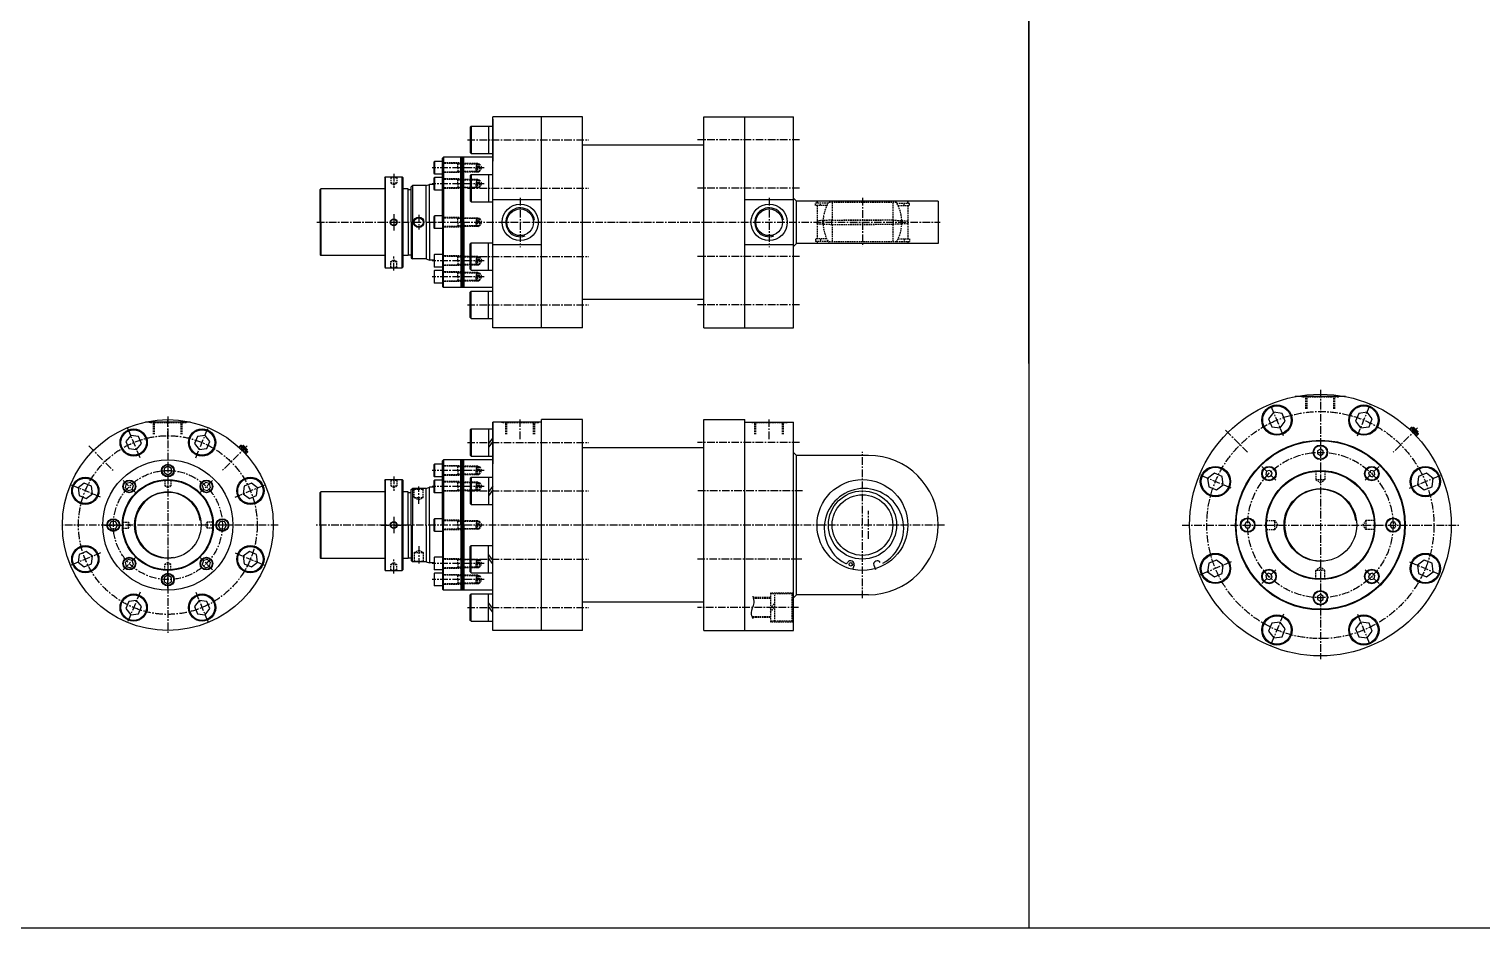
# Model space of a CAD drawing. Extents: x 0 to 8675, y 0 to 2968.
# Drawn here: x 4840 to 7239, y 0 to 1484 of the extents above; entities that cross this region are included whole.
import ezdxf

# ---------------------------------------------------------------- set-up
doc = ezdxf.new("R2010")
doc.units = 0
doc.header["$LTSCALE"] = 5
doc.header["$MEASUREMENT"] = 0
doc.header["$PDMODE"] = 34
doc.linetypes.add('CENTERX2', pattern=[4, 2.5, -0.5, 0.5, -0.5])
doc.linetypes.add('HIDDENX2', pattern=[0.75, 0.5, -0.25])
doc.layers.get('0').update_dxf_attribs({"linetype": 'CONTINUOUS'})
doc.layers.get('Defpoints').update_dxf_attribs({"linetype": 'CONTINUOUS'})
for name, color, linetype in [('CEN', 1, 'CENTERX2'), ('HID', 2, 'HIDDENX2'), ('ML', 3, 'CONTINUOUS'), ('테두리', 7, 'CONTINUOUS')]:
    doc.layers.add(name, color=color, linetype=linetype)

msp = doc.modelspace()

# ---------------------------------------------------------------- linework, layer by layer
for p, q in [((6490.6, 931.7), (6490.6, 1902.7)), ((6490.6, 1902.7), (6490.6, 0))]:
    msp.add_line(p, q)
at = {"layer": 'CEN'}
for p, q in [((5563.7, 1301.2), (5764.3, 1301.2)), ((6112.2, 1301.2), (5943.5, 1301.2)), ((5591.4, 1254.9), (5505.3, 1254.9)), ((5442.2, 1244.8), (5442.2, 1221.6)), ((5591.4, 1228.6), (5505.3, 1228.6)), ((5563.7, 1221.4), (5764.3, 1221.4)), ((5650.9, 1205.1), (5650.9, 1123.6)), ((6112.2, 1221.4), (5943.5, 1221.4)), ((6061.9, 1205.1), (6061.9, 1123.6)), ((6215.9, 1205), (6215.9, 1124.7)), ((5442.2, 1178.4), (5442.2, 1151.5)), ((5483.4, 1177), (5483.4, 1152.8)), ((5315.1, 1164.9), (5462.8, 1164.9)), ((5315.1, 1164.9), (6344.2, 1164.9)), ((5442.2, 1085.1), (5442.2, 1108.3)), ((5563.7, 1108.5), (5764.3, 1108.5)), ((6112.2, 1108.5), (5943.5, 1108.5)), ((5591.4, 1101.3), (5505.3, 1101.3)), ((5591.4, 1074.9), (5505.3, 1074.9)), ((5563.7, 1028.7), (5764.3, 1028.7)), ((6112.2, 1028.7), (5943.5, 1028.7)), ((6971.9, 888.4), (6971.9, 443.7)), ((6910.9, 812.5), (6889.3, 864.7)), ((7033, 812.5), (7054.6, 864.7)), ((5069.2, 844.5), (5069.2, 484.5)), ((5023.3, 776.1), (5002.6, 825.9)), ((5069.2, 807.1), (5069.2, 839.1)), ((5115.2, 776.1), (5135.8, 825.9)), ((5650.9, 807.1), (5650.9, 839.1)), ((6061.9, 807.1), (6061.9, 839.1)), ((6815.3, 821.8), (6851.7, 785.3)), ((7132.3, 825.5), (7092.1, 785.3)), ((7132.3, 825.5), (7118.3, 811.5)), ((4938.6, 795.8), (4978.7, 755.6)), ((5199.9, 795.8), (5159.7, 755.6)), ((5199.9, 795.8), (5185.9, 781.8)), ((5563.7, 801.4), (5764.3, 801.4)), ((6112, 801.4), (5943.5, 801.4)), ((5069.2, 769.5), (5069.2, 740.8)), ((6215.9, 544.4), (6215.9, 786.2)), ((5442.2, 745), (5442.2, 721.8)), ((5591.4, 755.1), (5505.3, 755.1)), ((6824.6, 726.2), (6772.4, 747.8)), ((6875.2, 761.9), (6899, 738.1)), ((7068.7, 761.9), (7044.9, 738.1)), ((7119.3, 726.2), (7171.5, 747.8)), ((4958.3, 711.1), (4908.5, 731.7)), ((4995.4, 738.9), (5015.7, 718.6)), ((5143, 738.9), (5122.7, 718.6)), ((5180.2, 711.1), (5230, 731.7)), ((5483.4, 700), (5483.4, 728.7)), ((5591.4, 728.8), (5505.3, 728.8)), ((5563.7, 721.6), (5764.3, 721.6)), ((6116.7, 721.6), (5943.5, 721.6)), ((5442.2, 678.6), (5442.2, 651.6)), ((6225.9, 642.6), (6225.9, 688.6)), ((5251.6, 665.1), (4891.2, 665.1)), ((4964.9, 665.1), (4993.6, 665.1)), ((5173.6, 665.1), (5144.9, 665.1)), ((6351.4, 665.1), (5313.7, 665.1)), ((5421.6, 665.1), (5462.8, 665.1)), ((5421.6, 665.1), (5462.8, 665.1)), ((6743.5, 665.1), (7200.3, 665.1)), ((5483.4, 630.3), (5483.4, 601.5)), ((4958.3, 619.2), (4908.5, 598.5)), ((4995.4, 591.3), (5015.7, 611.6)), ((5143, 591.3), (5122.7, 611.6)), ((5180.2, 619.2), (5230, 598.5)), ((5442.2, 585.3), (5442.2, 608.5)), ((5591.4, 601.5), (5505.3, 601.5)), ((5563.7, 608.7), (5764.3, 608.7)), ((6115.8, 608.7), (5943.5, 608.7)), ((6824.6, 604.1), (6772.4, 582.5)), ((7119.3, 604.1), (7171.5, 582.5)), ((5069.2, 560.8), (5069.2, 589.5)), ((6875.2, 568.4), (6899, 592.2)), ((7068.7, 568.4), (7044.9, 592.2)), ((5023.3, 554.2), (5002.6, 504.4)), ((5115.2, 554.2), (5135.8, 504.4)), ((5591.4, 575.1), (5505.3, 575.1)), ((5563.7, 528.8), (5764.3, 528.8)), ((6110.1, 528.8), (5943.5, 528.8)), ((6910.9, 517.8), (6889.3, 465.6)), ((7033, 517.8), (7054.6, 465.6))]:
    msp.add_line(p, q, dxfattribs=at)
for centre, radius in [((6971.9, 665.1), 187.5), ((5069.2, 665.1), 147.5), ((6971.9, 665.1), 120), ((5069.2, 665.1), 90)]:
    msp.add_circle(centre, radius, dxfattribs=at)
at = {"layer": 'Defpoints', "color": 0, "linetype": 'ByBlock'}
for p in [(5753.9, 839.1), (5524.4, 772.6), (5470.9, 606.6), (5524.4, 557.6), (5753.9, 491.1)]:
    msp.add_point(p, dxfattribs=at)
at = {"layer": 'HID'}
for p, q in [((5557.9, 1262.9), (5522.9, 1262.9)), ((5580.8, 1261.9), (5522.9, 1261.9)), ((5580.8, 1247.9), (5522.9, 1247.9)), ((5548.1, 1261.1), (5546.5, 1261.9)), ((5548.1, 1248.8), (5546.5, 1247.9)), ((5548.1, 1254.9), (5548.1, 1261.9)), ((5583.9, 1261.1), (5548.1, 1261.1)), ((5548.1, 1254.9), (5548.1, 1247.9)), ((5583.9, 1248.8), (5548.1, 1248.8)), ((5578, 1261.9), (5578.9, 1261.1)), ((5578, 1261.9), (5578, 1254.9)), ((5578, 1247.9), (5578, 1254.9)), ((5578, 1247.9), (5578.9, 1248.8)), ((5578.9, 1261.1), (5578.9, 1254.9)), ((5578.9, 1248.8), (5578.9, 1254.9)), ((5580.8, 1261.9), (5582.4, 1261.1)), ((5580.8, 1261.9), (5580.8, 1254.9)), ((5580.8, 1247.9), (5580.8, 1254.9)), ((5580.8, 1247.9), (5582.4, 1248.8)), ((5583.9, 1254.9), (5583.9, 1261.1)), ((5583.9, 1254.9), (5583.9, 1261.1)), ((5583.9, 1261.1), (5587.7, 1254.9)), ((5583.9, 1254.9), (5583.9, 1248.8)), ((5583.9, 1254.9), (5583.9, 1248.8)), ((5583.9, 1248.8), (5587.7, 1254.9)), ((5437.2, 1238.9), (5436.2, 1239.9)), ((5437.2, 1238.9), (5437.2, 1229.9)), ((5437.2, 1238.9), (5447.2, 1238.9)), ((5437.2, 1229.9), (5442.2, 1226.8)), ((5437.2, 1229.9), (5447.2, 1229.9)), ((5442.2, 1226.8), (5447.2, 1229.9)), ((5447.2, 1238.9), (5448.2, 1239.9)), ((5447.2, 1238.9), (5447.2, 1229.9)), ((5557.9, 1246.9), (5522.9, 1246.9)), ((5557.9, 1236.6), (5522.9, 1236.6)), ((5580.8, 1235.6), (5522.9, 1235.6)), ((5548.1, 1234.7), (5546.5, 1235.6)), ((5548.1, 1228.6), (5548.1, 1235.6)), ((5583.9, 1234.7), (5548.1, 1234.7)), ((5548.1, 1228.6), (5548.1, 1221.6)), ((5578, 1235.6), (5578.9, 1234.7)), ((5578, 1235.6), (5578, 1228.6)), ((5578, 1221.6), (5578, 1228.6)), ((5578.9, 1234.7), (5578.9, 1228.6)), ((5578.9, 1222.5), (5578.9, 1228.6)), ((5580.8, 1235.6), (5582.4, 1234.7)), ((5580.8, 1235.6), (5580.8, 1228.6)), ((5580.8, 1221.6), (5580.8, 1228.6)), ((5583.9, 1234.7), (5587.7, 1228.6)), ((5583.9, 1228.6), (5583.9, 1234.7)), ((5583.9, 1228.6), (5583.9, 1234.7)), ((5583.9, 1228.6), (5583.9, 1222.5)), ((5583.9, 1228.6), (5583.9, 1222.5)), ((5583.9, 1222.5), (5587.7, 1228.6)), ((5580.8, 1221.6), (5522.9, 1221.6)), ((5557.9, 1220.6), (5522.9, 1220.6)), ((5548.1, 1222.5), (5546.5, 1221.6)), ((5583.9, 1222.5), (5548.1, 1222.5)), ((5578, 1221.6), (5578.9, 1222.5)), ((5580.8, 1221.6), (5582.4, 1222.5)), ((6140.9, 1199.9), (6140.9, 1196.6)), ((6140.9, 1196.6), (6140.9, 1199.9)), ((6290.9, 1199.9), (6290.9, 1196.6)), ((6290.9, 1196.6), (6290.9, 1199.9)), ((6159.2, 1196.6), (6138.4, 1196.6)), ((6138.4, 1192.4), (6138.4, 1196.6)), ((6157, 1192.4), (6138.4, 1192.4)), ((6140.9, 1192.4), (6140.9, 1137.4)), ((6146.9, 1192.4), (6146.9, 1196.6)), ((6272.2, 1197.4), (6159.6, 1197.4)), ((6165.9, 1197.4), (6165.9, 1168.4)), ((6265.9, 1197.4), (6265.9, 1168.4)), ((6272.6, 1196.6), (6293.4, 1196.6)), ((6274.8, 1192.4), (6293.4, 1192.4)), ((6284.9, 1192.4), (6284.9, 1196.6)), ((6290.9, 1192.4), (6290.9, 1137.4)), ((6293.4, 1192.4), (6293.4, 1196.6)), ((5557.9, 1172.9), (5522.9, 1172.9)), ((5580.8, 1171.9), (5522.9, 1171.9)), ((5580.8, 1157.9), (5522.9, 1157.9)), ((5557.9, 1156.9), (5522.9, 1156.9)), ((5548.1, 1171.1), (5546.5, 1171.9)), ((5548.1, 1158.8), (5546.5, 1157.9)), ((5548.1, 1164.9), (5548.1, 1171.9)), ((5583.9, 1171.1), (5548.1, 1171.1)), ((5548.1, 1164.9), (5548.1, 1157.9)), ((5583.9, 1158.8), (5548.1, 1158.8)), ((5578, 1171.9), (5578, 1164.9)), ((5578, 1171.9), (5578.9, 1171.1)), ((5578, 1157.9), (5578, 1164.9)), ((5578, 1157.9), (5578.9, 1158.8)), ((5578.9, 1171.1), (5578.9, 1164.9)), ((5578.9, 1158.8), (5578.9, 1164.9)), ((5580.8, 1171.9), (5580.8, 1164.9)), ((5580.8, 1171.9), (5582.4, 1171.1)), ((5580.8, 1157.9), (5580.8, 1164.9)), ((5580.8, 1157.9), (5582.4, 1158.8)), ((5583.9, 1164.9), (5583.9, 1171.1)), ((5583.9, 1164.9), (5583.9, 1171.1)), ((5583.9, 1171.1), (5587.7, 1164.9)), ((5583.9, 1158.8), (5587.7, 1164.9)), ((5583.9, 1164.9), (5583.9, 1158.8)), ((5583.9, 1164.9), (5583.9, 1158.8)), ((6165.9, 1168.4), (6140.9, 1167.4)), ((6140.9, 1162.4), (6165.9, 1161.4)), ((6165.9, 1168.4), (6247.3, 1168.4)), ((6165.9, 1161.4), (6165.9, 1132.4)), ((6165.9, 1161.4), (6235.9, 1161.4)), ((6265.9, 1168.4), (6184.5, 1168.4)), ((6265.9, 1161.4), (6195.9, 1161.4)), ((6265.9, 1168.4), (6290.9, 1167.4)), ((6290.9, 1162.4), (6265.9, 1161.4)), ((6265.9, 1161.4), (6265.9, 1132.4)), ((6138.4, 1137.4), (6138.4, 1133.2)), ((6157, 1137.4), (6138.4, 1137.4)), ((6159.2, 1133.2), (6138.4, 1133.2)), ((6140.9, 1133.2), (6140.9, 1129.9)), ((6146.9, 1137.4), (6146.9, 1133.2)), ((6272.2, 1132.4), (6159.6, 1132.4)), ((6272.6, 1133.2), (6293.4, 1133.2)), ((6274.8, 1137.4), (6293.4, 1137.4)), ((6284.9, 1137.4), (6284.9, 1133.2)), ((6290.9, 1133.2), (6290.9, 1129.9)), ((6293.4, 1137.4), (6293.4, 1133.2)), ((5557.9, 1109.3), (5522.9, 1109.3)), ((5580.8, 1108.3), (5522.9, 1108.3)), ((5548.1, 1107.4), (5546.5, 1108.3)), ((5548.1, 1101.3), (5548.1, 1108.3)), ((5583.9, 1107.4), (5548.1, 1107.4)), ((5578, 1108.3), (5578, 1101.3)), ((5578, 1108.3), (5578, 1101.3)), ((5578, 1108.3), (5578.9, 1107.4)), ((5578, 1108.3), (5578.9, 1107.4)), ((5578.9, 1107.4), (5578.9, 1101.3)), ((5578.9, 1107.4), (5578.9, 1101.3)), ((5580.8, 1108.3), (5580.8, 1101.3)), ((5580.8, 1108.3), (5580.8, 1101.3)), ((5580.8, 1108.3), (5582.4, 1107.4)), ((5580.8, 1108.3), (5582.4, 1107.4)), ((5583.9, 1107.4), (5587.7, 1101.3)), ((5583.9, 1101.3), (5583.9, 1107.4)), ((5583.9, 1101.3), (5583.9, 1107.4)), ((5583.9, 1107.4), (5587.7, 1101.3)), ((5583.9, 1101.3), (5583.9, 1107.4)), ((5583.9, 1101.3), (5583.9, 1107.4)), ((5437.2, 1090.9), (5436.2, 1089.9)), ((5437.2, 1099.9), (5442.2, 1103.1)), ((5437.2, 1090.9), (5437.2, 1099.9)), ((5437.2, 1099.9), (5447.2, 1099.9)), ((5437.2, 1090.9), (5447.2, 1090.9)), ((5442.2, 1103.1), (5447.2, 1099.9)), ((5447.2, 1090.9), (5447.2, 1099.9)), ((5447.2, 1090.9), (5448.2, 1089.9)), ((5580.8, 1094.3), (5522.9, 1094.3)), ((5557.9, 1093.3), (5522.9, 1093.3)), ((5557.9, 1082.9), (5522.9, 1082.9)), ((5580.8, 1081.9), (5522.9, 1081.9)), ((5548.1, 1095.2), (5546.5, 1094.3)), ((5548.1, 1081.1), (5546.5, 1081.9)), ((5548.1, 1101.3), (5548.1, 1094.3)), ((5583.9, 1095.2), (5548.1, 1095.2)), ((5548.1, 1074.9), (5548.1, 1081.9)), ((5583.9, 1081.1), (5548.1, 1081.1)), ((5578, 1094.3), (5578, 1101.3)), ((5578, 1094.3), (5578, 1101.3)), ((5578, 1094.3), (5578.9, 1095.2)), ((5578, 1094.3), (5578.9, 1095.2)), ((5578, 1081.9), (5578.9, 1081.1)), ((5578, 1081.9), (5578, 1074.9)), ((5578, 1081.9), (5578.9, 1081.1)), ((5578.9, 1095.2), (5578.9, 1101.3)), ((5578.9, 1095.2), (5578.9, 1101.3)), ((5578.9, 1081.1), (5578.9, 1074.9)), ((5580.8, 1094.3), (5580.8, 1101.3)), ((5580.8, 1094.3), (5580.8, 1101.3)), ((5580.8, 1094.3), (5582.4, 1095.2)), ((5580.8, 1094.3), (5582.4, 1095.2)), ((5580.8, 1081.9), (5582.4, 1081.1)), ((5580.8, 1081.9), (5580.8, 1074.9)), ((5580.8, 1081.9), (5582.4, 1081.1)), ((5583.9, 1101.3), (5583.9, 1095.2)), ((5583.9, 1101.3), (5583.9, 1095.2)), ((5583.9, 1095.2), (5587.7, 1101.3)), ((5583.9, 1101.3), (5583.9, 1095.2)), ((5583.9, 1101.3), (5583.9, 1095.2)), ((5583.9, 1095.2), (5587.7, 1101.3)), ((5583.9, 1074.9), (5583.9, 1081.1)), ((5583.9, 1074.9), (5583.9, 1081.1)), ((5583.9, 1081.1), (5587.7, 1074.9)), ((5580.8, 1067.9), (5522.9, 1067.9)), ((5557.9, 1066.9), (5522.9, 1066.9)), ((5548.1, 1068.8), (5546.5, 1067.9)), ((5548.1, 1074.9), (5548.1, 1067.9)), ((5583.9, 1068.8), (5548.1, 1068.8)), ((5578, 1067.9), (5578, 1074.9)), ((5578, 1067.9), (5578.9, 1068.8)), ((5578.9, 1068.8), (5578.9, 1074.9)), ((5580.8, 1067.9), (5580.8, 1074.9)), ((5580.8, 1067.9), (5582.4, 1068.8)), ((5583.9, 1068.8), (5587.7, 1074.9)), ((5583.9, 1074.9), (5583.9, 1068.8)), ((5583.9, 1074.9), (5583.9, 1068.8)), ((6941.9, 876.1), (6941.9, 877.1)), ((6941.9, 876.1), (6941.9, 877.1)), ((7001.9, 876.1), (6941.9, 876.1)), ((6948, 857.1), (6948, 876.1)), ((6949.9, 857.1), (6949.9, 876.1)), ((6993.9, 857.1), (6993.9, 876.1)), ((6995.8, 857.1), (6995.8, 876.1)), ((7001.9, 876.1), (7001.9, 877.1)), ((7001.9, 876.1), (7001.9, 877.1)), ((5039.2, 834.1), (5039.2, 835.1)), ((5039.2, 834.1), (5039.2, 835.1)), ((5099.2, 834.1), (5039.2, 834.1)), ((5045.3, 815.1), (5045.3, 834.1)), ((5047.2, 815.1), (5047.2, 834.1)), ((5091.2, 815.1), (5091.2, 834.1)), ((5093.1, 815.1), (5093.1, 834.1)), ((5099.2, 834.1), (5099.2, 835.1)), ((5099.2, 834.1), (5099.2, 835.1)), ((5620.9, 834.1), (5620.9, 835.1)), ((5620.9, 834.1), (5620.9, 835.1)), ((5680.9, 834.1), (5620.9, 834.1)), ((5627, 815.1), (5627, 834.1)), ((5628.9, 815.1), (5628.9, 834.1)), ((5672.9, 815.1), (5672.9, 834.1)), ((5674.8, 815.1), (5674.8, 834.1)), ((5680.9, 834.1), (5680.9, 835.1)), ((5680.9, 834.1), (5680.9, 835.1)), ((6031.9, 834.1), (6031.9, 835.1)), ((6031.9, 834.1), (6031.9, 835.1)), ((6091.9, 834.1), (6031.9, 834.1)), ((6038, 815.1), (6038, 834.1)), ((6039.9, 815.1), (6039.9, 834.1)), ((6083.9, 815.1), (6083.9, 834.1)), ((6085.8, 815.1), (6085.8, 834.1)), ((6091.9, 834.1), (6091.9, 835.1)), ((6091.9, 834.1), (6091.9, 835.1)), ((5557.9, 763.1), (5522.9, 763.1)), ((5580.8, 762.1), (5522.9, 762.1)), ((5580.8, 748.1), (5522.9, 748.1)), ((5557.9, 747.1), (5522.9, 747.1)), ((5548.1, 761.2), (5546.5, 762.1)), ((5548.1, 749), (5546.5, 748.1)), ((5548.1, 755.1), (5548.1, 762.1)), ((5583.9, 761.2), (5548.1, 761.2)), ((5548.1, 755.1), (5548.1, 748.1)), ((5583.9, 749), (5548.1, 749)), ((5578, 762.1), (5578.9, 761.2)), ((5578, 762.1), (5578, 755.1)), ((5578, 748.1), (5578, 755.1)), ((5578, 748.1), (5578.9, 749)), ((5578.9, 761.2), (5578.9, 755.1)), ((5578.9, 749), (5578.9, 755.1)), ((5580.8, 762.1), (5582.4, 761.2)), ((5580.8, 762.1), (5580.8, 755.1)), ((5580.8, 748.1), (5580.8, 755.1)), ((5580.8, 748.1), (5582.4, 749)), ((5583.9, 755.1), (5583.9, 761.2)), ((5583.9, 755.1), (5583.9, 761.2)), ((5583.9, 761.2), (5587.7, 755.1)), ((5583.9, 755.1), (5583.9, 749)), ((5583.9, 755.1), (5583.9, 749)), ((5583.9, 749), (5587.7, 755.1)), ((6963.8, 754.7), (6964.4, 754.1)), ((6964.4, 754.1), (6964.4, 740.1)), ((6964.4, 754.1), (6979.4, 754.1)), ((6980, 754.7), (6979.4, 754.1)), ((6979.4, 754.1), (6979.4, 740.1)), ((5064.2, 739.1), (5063.5, 739.8)), ((5064.2, 739.1), (5064.2, 730.1)), ((5064.2, 739.1), (5074.2, 739.1)), ((5064.2, 730.1), (5074.2, 730.1)), ((5064.2, 730.1), (5069.2, 727)), ((5069.2, 727), (5074.2, 730.1)), ((5074.2, 739.1), (5074.9, 739.8)), ((5074.2, 739.1), (5074.2, 730.1)), ((5437.2, 739.1), (5436.2, 740.1)), ((5437.2, 739.1), (5437.2, 730.1)), ((5437.2, 739.1), (5447.2, 739.1)), ((5437.2, 730.1), (5447.2, 730.1)), ((5437.2, 730.1), (5442.2, 727)), ((5442.2, 727), (5447.2, 730.1)), ((5447.2, 739.1), (5448.2, 740.1)), ((5447.2, 739.1), (5447.2, 730.1)), ((5474.9, 725.6), (5475.9, 724.6)), ((5475.9, 724.6), (5490.9, 724.6)), ((5475.9, 710.6), (5475.9, 724.6)), ((5490.9, 724.6), (5491.9, 725.6)), ((5490.9, 710.6), (5490.9, 724.6)), ((5557.9, 736.8), (5522.9, 736.8)), ((5580.8, 735.8), (5522.9, 735.8)), ((5580.8, 721.8), (5522.9, 721.8)), ((5557.9, 720.8), (5522.9, 720.8)), ((5548.1, 734.9), (5546.5, 735.8)), ((5548.1, 722.6), (5546.5, 721.8)), ((5548.1, 728.8), (5548.1, 735.8)), ((5583.9, 734.9), (5548.1, 734.9)), ((5548.1, 728.8), (5548.1, 721.8)), ((5583.9, 722.6), (5548.1, 722.6)), ((5578, 735.8), (5578.9, 734.9)), ((5578, 735.8), (5578, 728.8)), ((5578, 721.8), (5578, 728.8)), ((5578, 721.8), (5578.9, 722.6)), ((5578.9, 734.9), (5578.9, 728.8)), ((5578.9, 722.6), (5578.9, 728.8)), ((5580.8, 735.8), (5582.4, 734.9)), ((5580.8, 735.8), (5580.8, 728.8)), ((5580.8, 721.8), (5580.8, 728.8)), ((5580.8, 721.8), (5582.4, 722.6)), ((5583.9, 734.9), (5587.7, 728.8)), ((5583.9, 728.8), (5583.9, 734.9)), ((5583.9, 728.8), (5583.9, 734.9)), ((5583.9, 728.8), (5583.9, 722.6)), ((5583.9, 728.8), (5583.9, 722.6)), ((5583.9, 722.6), (5587.7, 728.8)), ((6964.4, 740.1), (6971.9, 735)), ((6964.4, 740.1), (6979.4, 740.1)), ((6971.9, 735), (6979.4, 740.1)), ((5475.9, 710.6), (5490.9, 710.6)), ((5475.9, 710.6), (5483.4, 706.7)), ((5483.4, 706.7), (5490.9, 710.6)), ((5557.9, 673.1), (5522.9, 673.1)), ((5580.8, 672.1), (5522.9, 672.1)), ((5548.1, 671.2), (5546.5, 672.1)), ((5548.1, 665.1), (5548.1, 672.1)), ((5578, 672.1), (5578, 665.1)), ((5578, 672.1), (5578.9, 671.2)), ((5580.8, 672.1), (5580.8, 665.1)), ((5580.8, 672.1), (5582.4, 671.2)), ((6882.3, 673.2), (6882.9, 672.6)), ((6882.3, 673.2), (6882.9, 672.6)), ((6882.9, 672.6), (6896.9, 672.6)), ((6882.9, 657.6), (6882.9, 672.6)), ((6882.9, 657.6), (6882.9, 672.6)), ((6902.1, 665.1), (6896.9, 672.6)), ((6896.9, 657.6), (6896.9, 672.6)), ((7046.9, 672.6), (7041.8, 665.1)), ((7060.9, 672.6), (7046.9, 672.6)), ((7046.9, 672.6), (7046.9, 657.6)), ((7061.5, 673.2), (7060.9, 672.6)), ((7061.5, 673.2), (7060.9, 672.6)), ((7060.9, 672.6), (7060.9, 657.6)), ((7060.9, 672.6), (7060.9, 657.6)), ((4995.2, 670.1), (4994.5, 670.8)), ((4995.2, 660.1), (4994.5, 659.4)), ((4995.2, 660.1), (4995.2, 670.1)), ((4995.2, 670.1), (5004.2, 670.1)), ((4995.2, 660.1), (5004.2, 660.1)), ((5007.4, 665.1), (5004.2, 670.1)), ((5004.2, 660.1), (5004.2, 670.1)), ((5004.2, 660.1), (5007.4, 665.1)), ((5134.2, 670.1), (5131.1, 665.1)), ((5131.1, 665.1), (5134.2, 660.1)), ((5134.2, 670.1), (5134.2, 660.1)), ((5143.2, 670.1), (5134.2, 670.1)), ((5143.2, 660.1), (5134.2, 660.1)), ((5143.2, 670.1), (5143.9, 670.8)), ((5143.2, 670.1), (5143.2, 660.1)), ((5143.2, 660.1), (5143.9, 659.4)), ((5580.8, 658.1), (5522.9, 658.1)), ((5557.9, 657.1), (5522.9, 657.1)), ((5548.1, 659), (5546.5, 658.1)), ((5583.9, 671.2), (5548.1, 671.2)), ((5548.1, 665.1), (5548.1, 658.1)), ((5583.9, 659), (5548.1, 659)), ((5578, 658.1), (5578, 665.1)), ((5578, 658.1), (5578.9, 659)), ((5578.9, 671.2), (5578.9, 665.1)), ((5578.9, 659), (5578.9, 665.1)), ((5580.8, 658.1), (5580.8, 665.1)), ((5580.8, 658.1), (5582.4, 659)), ((5583.9, 665.1), (5583.9, 671.2)), ((5583.9, 665.1), (5583.9, 671.2)), ((5583.9, 671.2), (5587.7, 665.1)), ((5583.9, 659), (5587.7, 665.1)), ((5583.9, 665.1), (5583.9, 659)), ((5583.9, 665.1), (5583.9, 659)), ((6882.3, 657), (6882.9, 657.6)), ((6882.3, 657), (6882.9, 657.6)), ((6882.9, 657.6), (6896.9, 657.6)), ((6896.9, 657.6), (6902.1, 665.1)), ((7041.8, 665.1), (7046.9, 657.6)), ((7060.9, 657.6), (7046.9, 657.6)), ((7061.5, 657), (7060.9, 657.6)), ((7061.5, 657), (7060.9, 657.6)), ((5069.2, 603.3), (5064.2, 600.1)), ((5074.2, 600.1), (5064.2, 600.1)), ((5064.2, 591.1), (5064.2, 600.1)), ((5074.2, 600.1), (5069.2, 603.3)), ((5074.2, 591.1), (5074.2, 600.1)), ((5437.2, 600.1), (5442.2, 603.3)), ((5437.2, 591.1), (5437.2, 600.1)), ((5437.2, 600.1), (5447.2, 600.1)), ((5442.2, 603.3), (5447.2, 600.1)), ((5447.2, 591.1), (5447.2, 600.1)), ((5474.9, 604.6), (5475.9, 605.6)), ((5475.9, 619.6), (5483.4, 623.6)), ((5475.9, 619.6), (5490.9, 619.6)), ((5475.9, 619.6), (5475.9, 605.6)), ((5475.9, 605.6), (5490.9, 605.6)), ((5483.4, 623.6), (5490.9, 619.6)), ((5490.9, 619.6), (5490.9, 605.6)), ((5490.9, 605.6), (5491.9, 604.6)), ((5557.9, 609.5), (5522.9, 609.5)), ((5580.8, 608.5), (5522.9, 608.5)), ((5548.1, 607.6), (5546.5, 608.5)), ((5548.1, 601.5), (5548.1, 608.5)), ((5583.9, 607.6), (5548.1, 607.6)), ((5548.1, 601.5), (5548.1, 594.5)), ((5578, 608.5), (5578, 601.5)), ((5578, 608.5), (5578.9, 607.6)), ((5578, 608.5), (5578, 601.5)), ((5578, 608.5), (5578.9, 607.6)), ((5578, 594.5), (5578, 601.5)), ((5578, 594.5), (5578, 601.5)), ((5578.9, 607.6), (5578.9, 601.5)), ((5578.9, 607.6), (5578.9, 601.5)), ((5578.9, 595.4), (5578.9, 601.5)), ((5578.9, 595.4), (5578.9, 601.5)), ((5580.8, 608.5), (5580.8, 601.5)), ((5580.8, 608.5), (5582.4, 607.6)), ((5580.8, 608.5), (5580.8, 601.5)), ((5580.8, 608.5), (5582.4, 607.6)), ((5580.8, 594.5), (5580.8, 601.5)), ((5580.8, 594.5), (5580.8, 601.5)), ((5583.9, 607.6), (5587.7, 601.5)), ((5583.9, 601.5), (5583.9, 607.6)), ((5583.9, 601.5), (5583.9, 607.6)), ((5583.9, 607.6), (5587.7, 601.5)), ((5583.9, 601.5), (5583.9, 607.6)), ((5583.9, 601.5), (5583.9, 607.6)), ((5583.9, 601.5), (5583.9, 595.4)), ((5583.9, 601.5), (5583.9, 595.4)), ((5583.9, 595.4), (5587.7, 601.5)), ((5583.9, 601.5), (5583.9, 595.4)), ((5583.9, 601.5), (5583.9, 595.4)), ((5583.9, 595.4), (5587.7, 601.5)), ((5064.2, 591.1), (5063.5, 590.4)), ((5074.2, 591.1), (5064.2, 591.1)), ((5074.2, 591.1), (5074.9, 590.4)), ((5437.2, 591.1), (5436.2, 590.1)), ((5437.2, 591.1), (5447.2, 591.1)), ((5447.2, 591.1), (5448.2, 590.1)), ((5580.8, 594.5), (5522.9, 594.5)), ((5557.9, 593.5), (5522.9, 593.5)), ((5557.9, 583.1), (5522.9, 583.1)), ((5580.8, 582.1), (5522.9, 582.1)), ((5548.1, 595.4), (5546.5, 594.5)), ((5548.1, 581.2), (5546.5, 582.1)), ((5583.9, 595.4), (5548.1, 595.4)), ((5548.1, 575.1), (5548.1, 582.1)), ((5583.9, 581.2), (5548.1, 581.2)), ((5578, 594.5), (5578.9, 595.4)), ((5578, 594.5), (5578.9, 595.4)), ((5578, 582.1), (5578.9, 581.2)), ((5578, 582.1), (5578, 575.1)), ((5578, 582.1), (5578.9, 581.2)), ((5578.9, 581.2), (5578.9, 575.1)), ((5580.8, 594.5), (5582.4, 595.4)), ((5580.8, 594.5), (5582.4, 595.4)), ((5580.8, 582.1), (5582.4, 581.2)), ((5580.8, 582.1), (5580.8, 575.1)), ((5580.8, 582.1), (5582.4, 581.2)), ((5583.9, 575.1), (5583.9, 581.2)), ((5583.9, 575.1), (5583.9, 581.2)), ((5583.9, 581.2), (5587.7, 575.1)), ((6963.8, 575.5), (6964.4, 576.1)), ((6963.8, 575.5), (6964.4, 576.1)), ((6971.9, 595.3), (6964.4, 590.1)), ((6964.4, 576.1), (6964.4, 590.1)), ((6979.4, 590.1), (6964.4, 590.1)), ((6979.4, 576.1), (6964.4, 576.1)), ((6979.4, 576.1), (6964.4, 576.1)), ((6979.4, 590.1), (6971.9, 595.3)), ((6979.4, 576.1), (6979.4, 590.1)), ((6980, 575.5), (6979.4, 576.1)), ((6980, 575.5), (6979.4, 576.1)), ((5580.8, 568.1), (5522.9, 568.1)), ((5557.9, 567.1), (5522.9, 567.1)), ((5548.1, 569), (5546.5, 568.1)), ((5548.1, 575.1), (5548.1, 568.1)), ((5583.9, 569), (5548.1, 569)), ((5578, 568.1), (5578, 575.1)), ((5578, 568.1), (5578.9, 569)), ((5578.9, 569), (5578.9, 575.1)), ((5580.8, 568.1), (5580.8, 575.1)), ((5580.8, 568.1), (5582.4, 569)), ((5583.9, 569), (5587.7, 575.1)), ((5583.9, 575.1), (5583.9, 569)), ((5583.9, 575.1), (5583.9, 569)), ((6063.9, 552.8), (6063.9, 504.8)), ((6101.9, 552.8), (6063.9, 552.8)), ((6063.9, 545.3), (6036, 545.3)), ((6063.9, 543.8), (6036.5, 543.8)), ((6099.9, 551.3), (6063.9, 551.3)), ((6063.9, 527.3), (6071.4, 536.8)), ((6063.9, 521.2), (6071.4, 530.7)), ((6071.4, 506.3), (6071.4, 551.3)), ((6099.9, 506.3), (6099.9, 551.3)), ((6099.9, 551.3), (6101.4, 549.8)), ((6101.4, 507.8), (6101.4, 549.8)), ((6063.9, 513.8), (6034.1, 513.8)), ((6063.9, 512.3), (6034.7, 512.3)), ((6099.9, 506.3), (6063.9, 506.3)), ((6101.9, 504.8), (6063.9, 504.8)), ((6099.9, 506.3), (6101.4, 507.8))]:
    msp.add_line(p, q, dxfattribs=at)
for centre, radius, start, end in [((6215.9, 1164.9), 65, 150, 210), ((6215.9, 1164.9), 65, 330, 30), ((6215.9, 1164.9), 65, 330, 30), ((6139.2, 1164.9), 3.04, 304.6312, 55.3688), ((6153.4, 1164.9), 3.76, 129.4908, 230.5092), ((6148.6, 1164.9), 3.76, 309.4908, 50.5092), ((6169.8, 1164.9), 5.23, 137.959, 222.041), ((6262, 1164.9), 5.23, 317.959, 42.041), ((6283.2, 1164.9), 3.76, 129.4908, 230.5092), ((6278.4, 1164.9), 3.76, 309.4908, 50.5092), ((6292.6, 1164.9), 3.04, 124.6312, 235.3688)]:
    msp.add_arc(centre, radius, start, end, dxfattribs=at)
at = {"layer": 'ML'}
for p, q in [((5569.9, 1323.7), (5568.4, 1322.2)), ((5568.4, 1322.2), (5568.4, 1280.2)), ((5569.9, 1323.7), (5569.9, 1278.7)), ((5569.9, 1323.7), (5605.9, 1323.7)), ((5598.4, 1323.7), (5598.4, 1278.7)), ((5605.9, 990.9), (5605.9, 1338.9)), ((5753.9, 1338.9), (5605.9, 1338.9)), ((5605.9, 1334.9), (5605.9, 1265.8)), ((5685.9, 990.9), (5685.9, 1338.9)), ((5685.9, 990.9), (5685.9, 1338.9)), ((5753.9, 990.9), (5753.9, 1338.9)), ((5753.9, 990.9), (5753.9, 1338.9)), ((5753.9, 990.9), (5753.9, 1338.9)), ((5953.9, 990.9), (5953.9, 1338.9)), ((5953.9, 1338.9), (6101.9, 1338.9)), ((5953.9, 990.9), (5953.9, 1338.9)), ((6021.9, 990.9), (6021.9, 1338.9)), ((6021.9, 990.9), (6021.9, 1338.9)), ((6021.9, 990.9), (6021.9, 1338.9)), ((6101.9, 990.9), (6101.9, 1338.9)), ((5524.4, 1272.4), (5522.9, 1270.9)), ((5524.4, 1272.4), (5524.4, 1164.9)), ((5605.9, 1272.4), (5524.4, 1272.4)), ((5552.9, 1164.9), (5552.9, 1272.4)), ((5554.6, 1164.9), (5554.6, 1272.4)), ((5556.2, 1164.9), (5556.2, 1272.4)), ((5557.9, 1164.9), (5557.9, 1272.4)), ((5569.9, 1278.7), (5568.4, 1280.2)), ((5569.9, 1278.7), (5605.9, 1278.7)), ((5953.9, 1292.4), (5753.9, 1292.4)), ((5508.9, 1264.6), (5509.7, 1265.4)), ((5508.9, 1245.2), (5508.9, 1264.6)), ((5522.9, 1265.4), (5509.7, 1265.4)), ((5509.7, 1265.4), (5509.7, 1244.4)), ((5522.9, 1164.9), (5522.9, 1270.9)), ((5427.2, 1238.9), (5428.2, 1239.9)), ((5427.2, 1238.9), (5427.2, 1090.9)), ((5428.2, 1239.9), (5428.2, 1089.9)), ((5428.2, 1239.9), (5456.2, 1239.9)), ((5456.2, 1089.9), (5456.2, 1239.9)), ((5457.2, 1238.9), (5456.2, 1239.9)), ((5457.2, 1238.9), (5457.2, 1090.9)), ((5470.9, 1223.4), (5472.9, 1225.4)), ((5470.9, 1164.9), (5470.9, 1223.4)), ((5472.9, 1225.4), (5472.9, 1164.9)), ((5495.9, 1225.4), (5472.9, 1225.4)), ((5495.9, 1225.4), (5500.9, 1227.4)), ((5495.9, 1164.9), (5495.9, 1225.4)), ((5500.9, 1164.9), (5500.9, 1227.4)), ((5508.9, 1227.4), (5500.9, 1227.4)), ((5509.7, 1244.4), (5508.9, 1245.2)), ((5508.9, 1238.3), (5509.7, 1239.1)), ((5508.9, 1218.9), (5508.9, 1238.3)), ((5522.9, 1244.4), (5509.7, 1244.4)), ((5522.9, 1239.1), (5509.7, 1239.1)), ((5509.7, 1239.1), (5509.7, 1218.1)), ((5569.9, 1243.9), (5568.4, 1242.4)), ((5568.4, 1242.4), (5568.4, 1200.4)), ((5569.9, 1243.9), (5605.9, 1243.9)), ((5569.9, 1243.9), (5569.9, 1198.9)), ((5598.4, 1243.9), (5598.4, 1198.9)), ((5321.9, 1219.9), (5320.9, 1218.9)), ((5320.9, 1164.9), (5320.9, 1218.9)), ((5321.9, 1164.9), (5321.9, 1219.9)), ((5427.2, 1219.9), (5321.9, 1219.9)), ((5465.9, 1219.9), (5457.2, 1219.9)), ((5465.9, 1164.9), (5465.9, 1219.9)), ((5465.9, 1218.9), (5470.9, 1218.9)), ((5509.7, 1218.1), (5508.9, 1218.9)), ((5522.9, 1218.1), (5509.7, 1218.1)), ((5569.9, 1198.9), (5568.4, 1200.4)), ((5685.9, 1202), (5605.9, 1202)), ((6101.9, 1202), (6021.9, 1202)), ((6106.9, 1199.9), (6101.9, 1204.9)), ((6340.9, 1199.9), (6106.9, 1199.9)), ((6106.9, 1129.9), (6106.9, 1199.9)), ((6340.9, 1199.9), (6340.9, 1129.9)), ((5508.9, 1174.6), (5509.7, 1175.4)), ((5522.9, 1175.4), (5509.7, 1175.4)), ((5509.7, 1175.4), (5509.7, 1154.4)), ((5569.9, 1198.9), (5605.9, 1198.9)), ((5320.9, 1164.9), (5320.9, 1110.9)), ((5321.9, 1164.9), (5321.9, 1109.9)), ((5465.9, 1164.9), (5465.9, 1109.9)), ((5470.9, 1164.9), (5470.9, 1106.4)), ((5472.9, 1104.4), (5472.9, 1164.9)), ((5495.9, 1164.9), (5495.9, 1104.4)), ((5500.9, 1164.9), (5500.9, 1102.4)), ((5508.9, 1155.2), (5508.9, 1174.6)), ((5509.7, 1154.4), (5508.9, 1155.2)), ((5522.9, 1154.4), (5509.7, 1154.4)), ((5522.9, 1164.9), (5522.9, 1058.9)), ((5524.4, 1057.4), (5524.4, 1164.9)), ((5552.9, 1164.9), (5552.9, 1057.4)), ((5554.6, 1164.9), (5554.6, 1057.4)), ((5556.2, 1164.9), (5556.2, 1057.4)), ((5557.9, 1164.9), (5557.9, 1057.4)), ((5569.9, 1131), (5568.4, 1129.5)), ((5568.4, 1087.5), (5568.4, 1129.5)), ((5569.9, 1086), (5569.9, 1131)), ((5569.9, 1131), (5605.9, 1131)), ((5598.4, 1086), (5598.4, 1131)), ((5685.9, 1127.8), (5605.9, 1127.8)), ((6101.9, 1127.8), (6021.9, 1127.8)), ((6101.9, 1124.9), (6106.9, 1129.9)), ((6340.9, 1129.9), (6106.9, 1129.9)), ((5321.9, 1109.9), (5320.9, 1110.9)), ((5427.2, 1109.9), (5321.9, 1109.9)), ((5465.9, 1109.9), (5457.2, 1109.9)), ((5465.9, 1110.9), (5470.9, 1110.9)), ((5470.9, 1106.4), (5472.9, 1104.4)), ((5495.9, 1104.4), (5472.9, 1104.4)), ((5495.9, 1104.4), (5500.9, 1102.4)), ((5509.7, 1111.8), (5508.9, 1111)), ((5508.9, 1111), (5508.9, 1091.6)), ((5522.9, 1111.8), (5509.7, 1111.8)), ((5509.7, 1090.8), (5509.7, 1111.8)), ((5427.2, 1090.9), (5428.2, 1089.9)), ((5428.2, 1089.9), (5456.2, 1089.9)), ((5457.2, 1090.9), (5456.2, 1089.9)), ((5508.9, 1102.4), (5500.9, 1102.4)), ((5508.9, 1091.6), (5509.7, 1090.8)), ((5509.7, 1085.4), (5508.9, 1084.6)), ((5508.9, 1084.6), (5508.9, 1065.2)), ((5522.9, 1090.8), (5509.7, 1090.8)), ((5522.9, 1085.4), (5509.7, 1085.4)), ((5509.7, 1064.4), (5509.7, 1085.4)), ((5569.9, 1086), (5568.4, 1087.5)), ((5569.9, 1086), (5605.9, 1086)), ((5508.9, 1065.2), (5509.7, 1064.4)), ((5522.9, 1064.4), (5509.7, 1064.4)), ((5524.4, 1057.4), (5522.9, 1058.9)), ((5605.9, 1057.4), (5524.4, 1057.4)), ((5569.9, 1051.2), (5568.4, 1049.7)), ((5568.4, 1007.7), (5568.4, 1049.7)), ((5569.9, 1006.2), (5569.9, 1051.2)), ((5569.9, 1051.2), (5605.9, 1051.2)), ((5598.4, 1006.2), (5598.4, 1051.2)), ((5953.9, 1037.4), (5753.9, 1037.4)), ((5569.9, 1006.2), (5568.4, 1007.7)), ((5569.9, 1006.2), (5605.9, 1006.2)), ((5753.9, 990.9), (5605.9, 990.9)), ((5953.9, 990.9), (6101.9, 990.9)), ((5953.9, 990.9), (6021.9, 990.9)), ((7013.3, 877.1), (6930.5, 877.1)), ((7013.3, 877.1), (6930.5, 877.1)), ((5106.3, 835.1), (5032.1, 835.1)), ((5569.9, 823.9), (5568.4, 822.4)), ((5568.4, 822.4), (5568.4, 780.4)), ((5569.9, 823.9), (5605.9, 823.9)), ((5569.9, 823.9), (5569.9, 778.9)), ((5598.4, 823.9), (5598.4, 778.9)), ((5605.9, 491.1), (5605.9, 835.1)), ((5605.9, 835.1), (5605.9, 766)), ((5685.9, 835.1), (5605.9, 835.1)), ((5753.9, 839.1), (5685.9, 839.1)), ((5685.9, 491.1), (5685.9, 839.1)), ((5753.9, 491.1), (5753.9, 839.1)), ((5753.9, 491.1), (5753.9, 839.1)), ((5953.9, 491.1), (5953.9, 839.1)), ((5953.9, 839.1), (6021.9, 839.1)), ((5953.9, 491.1), (5953.9, 839.1)), ((6021.9, 491.1), (6021.9, 839.1)), ((6021.9, 491.1), (6021.9, 839.1)), ((6021.9, 835.1), (6101.9, 835.1)), ((6101.9, 491.1), (6101.9, 835.1)), ((7121.8, 826.3), (7118.8, 823.4)), ((7121.8, 826.3), (7119, 823.5)), ((7122, 826.3), (7119.1, 823.4)), ((7123.2, 826.3), (7121.8, 826.3)), ((7123.2, 826.3), (7133.1, 816.4)), ((7127.3, 822.3), (7123.7, 818.8)), ((7123.7, 818.8), (7125.6, 816.9)), ((7125.7, 826), (7124.6, 824.9)), ((7129.1, 820.5), (7125.6, 816.9)), ((7132.8, 818.9), (7125.7, 826)), ((7126.4, 826), (7125.7, 826)), ((7126.4, 826), (7132.8, 819.6)), ((7132.8, 819.6), (7126.4, 826)), ((7132.8, 818.9), (7131.7, 817.9)), ((7132.8, 819.6), (7132.8, 818.9)), ((7133.1, 816.4), (7133.1, 815)), ((5189.4, 796.6), (5186.5, 793.7)), ((5189.4, 796.6), (5186.6, 793.8)), ((5189.6, 796.6), (5186.7, 793.7)), ((5190.8, 796.6), (5189.4, 796.6)), ((5190.8, 796.6), (5200.7, 786.7)), ((5194.9, 792.6), (5191.3, 789.1)), ((5193.3, 796.3), (5192.3, 795.2)), ((5200.4, 789.2), (5193.3, 796.3)), ((5194, 796.3), (5193.3, 796.3)), ((5200.4, 789.9), (5194, 796.3)), ((5194, 796.3), (5200.4, 789.9)), ((5605.9, 809), (5598.4, 799.5)), ((5605.9, 802.9), (5598.4, 793.4)), ((5953.9, 792.6), (5753.9, 792.6)), ((7133.1, 815.2), (7130.2, 812.3)), ((7133.1, 815), (7130.2, 812.1)), ((5191.3, 789.1), (5193.2, 787.2)), ((5196.7, 790.8), (5193.2, 787.2)), ((5200.7, 785.5), (5197.8, 782.6)), ((5200.7, 785.3), (5197.8, 782.4)), ((5200.4, 789.2), (5199.3, 788.2)), ((5200.4, 789.9), (5200.4, 789.2)), ((5200.7, 786.7), (5200.7, 785.3)), ((5524.4, 772.6), (5522.9, 771.1)), ((5522.9, 665.1), (5522.9, 771.1)), ((5605.9, 772.6), (5524.4, 772.6)), ((5524.4, 772.6), (5524.4, 665.1)), ((5552.9, 665.1), (5552.9, 772.6)), ((5554.6, 665.1), (5554.6, 772.6)), ((5556.2, 665.1), (5556.2, 772.6)), ((5557.9, 665.1), (5557.9, 772.6)), ((5569.9, 778.9), (5568.4, 780.4)), ((5569.9, 778.9), (5605.9, 778.9)), ((6101.9, 785.1), (6106.9, 780.1)), ((6225.9, 780.1), (6106.9, 780.1)), ((6106.9, 550.1), (6106.9, 780.1)), ((5508.9, 764.8), (5509.7, 765.6)), ((5508.9, 745.4), (5508.9, 764.8)), ((5509.7, 744.6), (5508.9, 745.4)), ((5509.7, 765.6), (5509.7, 744.6)), ((5522.9, 765.6), (5509.7, 765.6)), ((5522.9, 744.6), (5509.7, 744.6)), ((5569.9, 744.1), (5568.4, 742.6)), ((5569.9, 744.1), (5569.9, 699.1)), ((5569.9, 744.1), (5605.9, 744.1)), ((5598.4, 744.1), (5598.4, 699.1)), ((5321.9, 720.1), (5320.9, 719.1)), ((5321.9, 665.1), (5321.9, 720.1)), ((5427.2, 720.1), (5321.9, 720.1)), ((5427.2, 739.1), (5428.2, 740.1)), ((5427.2, 739.1), (5427.2, 591.1)), ((5428.2, 740.1), (5428.2, 590.1)), ((5428.2, 740.1), (5456.2, 740.1)), ((5456.2, 590.1), (5456.2, 740.1)), ((5457.2, 739.1), (5456.2, 740.1)), ((5457.2, 739.1), (5457.2, 591.1)), ((5465.9, 720.1), (5457.2, 720.1)), ((5465.9, 665.1), (5465.9, 720.1)), ((5470.9, 723.6), (5472.9, 725.6)), ((5470.9, 665.1), (5470.9, 723.6)), ((5495.9, 725.6), (5472.9, 725.6)), ((5472.9, 725.6), (5472.9, 665.1)), ((5495.9, 725.6), (5500.9, 727.6)), ((5495.9, 665.1), (5495.9, 725.6)), ((5500.9, 665.1), (5500.9, 727.6)), ((5508.9, 727.6), (5500.9, 727.6)), ((5508.9, 738.5), (5509.7, 739.3)), ((5508.9, 719.1), (5508.9, 738.5)), ((5522.9, 739.3), (5509.7, 739.3)), ((5509.7, 739.3), (5509.7, 718.3)), ((5568.4, 742.6), (5568.4, 700.6)), ((5605.9, 729.1), (5598.4, 719.7)), ((5605.9, 723.1), (5598.4, 713.6)), ((5320.9, 665.1), (5320.9, 719.1)), ((5465.9, 719.1), (5470.9, 719.1)), ((5509.7, 718.3), (5508.9, 719.1)), ((5522.9, 718.3), (5509.7, 718.3)), ((5569.9, 699.1), (5568.4, 700.6)), ((5569.9, 699.1), (5605.9, 699.1)), ((5508.9, 674.8), (5509.7, 675.6)), ((5508.9, 655.4), (5508.9, 674.8)), ((5509.7, 675.6), (5509.7, 654.6)), ((5522.9, 675.6), (5509.7, 675.6)), ((5320.9, 665.1), (5320.9, 611.1)), ((5321.9, 665.1), (5321.9, 610.1)), ((5465.9, 665.1), (5465.9, 610.1)), ((5470.9, 665.1), (5470.9, 606.6)), ((5472.9, 604.6), (5472.9, 665.1)), ((5495.9, 665.1), (5495.9, 604.6)), ((5500.9, 665.1), (5500.9, 602.6)), ((5509.7, 654.6), (5508.9, 655.4)), ((5522.9, 654.6), (5509.7, 654.6)), ((5522.9, 665.1), (5522.9, 559.1)), ((5524.4, 557.6), (5524.4, 665.1)), ((5552.9, 665.1), (5552.9, 557.6)), ((5554.6, 665.1), (5554.6, 557.6)), ((5556.2, 665.1), (5556.2, 557.6)), ((5557.9, 665.1), (5557.9, 557.6)), ((5569.9, 631.2), (5568.4, 629.7)), ((5568.4, 587.7), (5568.4, 629.7)), ((5569.9, 586.2), (5569.9, 631.2)), ((5569.9, 631.2), (5605.9, 631.2)), ((5598.4, 586.2), (5598.4, 631.2)), ((5321.9, 610.1), (5320.9, 611.1)), ((5427.2, 610.1), (5321.9, 610.1)), ((5465.9, 610.1), (5457.2, 610.1)), ((5465.9, 611.1), (5470.9, 611.1)), ((5470.9, 606.6), (5472.9, 604.6)), ((5495.9, 604.6), (5472.9, 604.6)), ((5495.9, 604.6), (5500.9, 602.6)), ((5508.9, 602.6), (5500.9, 602.6)), ((5509.7, 612), (5508.9, 611.2)), ((5508.9, 611.2), (5508.9, 591.8)), ((5509.7, 591), (5509.7, 612)), ((5522.9, 612), (5509.7, 612)), ((5605.9, 607.2), (5598.4, 616.6)), ((5605.9, 601.1), (5598.4, 610.6)), ((5427.2, 591.1), (5428.2, 590.1)), ((5428.2, 590.1), (5456.2, 590.1)), ((5457.2, 591.1), (5456.2, 590.1)), ((5508.9, 591.8), (5509.7, 591)), ((5509.7, 585.6), (5508.9, 584.8)), ((5508.9, 584.8), (5508.9, 565.4)), ((5522.9, 591), (5509.7, 591)), ((5522.9, 585.6), (5509.7, 585.6)), ((5509.7, 564.6), (5509.7, 585.6)), ((5569.9, 586.2), (5568.4, 587.7)), ((5569.9, 586.2), (5605.9, 586.2)), ((6202.3, 598.7), (6199.6, 591.9)), ((6234.5, 598.7), (6237.2, 591.9)), ((5508.9, 565.4), (5509.7, 564.6)), ((5522.9, 564.6), (5509.7, 564.6)), ((5524.4, 557.6), (5522.9, 559.1)), ((5605.9, 557.6), (5524.4, 557.6)), ((5569.9, 551.3), (5568.4, 549.8)), ((5568.4, 507.8), (5568.4, 549.8)), ((5569.9, 506.3), (5569.9, 551.3)), ((5569.9, 551.3), (5605.9, 551.3)), ((5598.4, 506.3), (5598.4, 551.3)), ((5605.9, 527.3), (5598.4, 536.8)), ((5605.9, 521.3), (5598.4, 530.7)), ((5953.9, 537.6), (5753.9, 537.6)), ((6101.9, 545.1), (6106.9, 550.1)), ((6225.9, 550.1), (6106.9, 550.1)), ((5569.9, 506.3), (5568.4, 507.8)), ((5569.9, 506.3), (5605.9, 506.3)), ((5753.9, 491.1), (5605.9, 491.1)), ((5953.9, 491.1), (6101.9, 491.1))]:
    msp.add_line(p, q, dxfattribs=at)
at = {"layer": 'ML', "color": 2}
for p, q in [((7127.3, 822.3), (7119.1, 823.4)), ((7122.7, 826.3), (7123.7, 818.8)), ((7126.4, 826), (7125, 824.6)), ((7133.1, 815.9), (7125.6, 816.9)), ((7129.1, 820.5), (7130.2, 812.3)), ((7132.8, 819.6), (7131.4, 818.2)), ((5194.9, 792.6), (5186.7, 793.7)), ((5190.3, 796.6), (5191.3, 789.1)), ((5194, 796.3), (5192.6, 794.9)), ((5200.7, 786.2), (5193.2, 787.2)), ((5196.7, 790.8), (5197.8, 782.6)), ((5200.4, 789.9), (5199, 788.5))]:
    msp.add_line(p, q, dxfattribs=at)
at = {"layer": 'ML'}
for points in [[(6894.8, 851.2), (6886.3, 840.2), (6891.7, 827.3), (6905.5, 825.5), (6914, 836.5), (6908.7, 849.4)], [(7049, 851.2), (7035.2, 849.4), (7029.8, 836.5), (7038.3, 825.5), (7052.2, 827.3), (7057.5, 840.2)], [(5007.9, 813.2), (5000.1, 803.1), (5005, 791.2), (5017.7, 789.6), (5025.5, 799.7), (5020.6, 811.5)], [(5130.6, 813.2), (5117.9, 811.5), (5113, 799.7), (5120.8, 789.6), (5133.5, 791.2), (5138.4, 803.1)], [(6971.9, 790.6), (6967.2, 787.8), (6967.2, 782.4), (6971.9, 779.7), (6976.6, 782.4), (6976.6, 787.8)], [(5069.2, 762.1), (5063.2, 758.6), (5063.2, 751.6), (5069.2, 748.1), (5075.3, 751.6), (5075.3, 758.6)], [(6785.8, 742.2), (6787.6, 728.4), (6800.5, 723), (6811.6, 731.5), (6809.8, 745.4), (6796.9, 750.7)], [(6883.2, 753.8), (6881.8, 748.6), (6885.7, 744.7), (6890.9, 746.1), (6892.3, 751.4), (6888.5, 755.2)], [(7060.6, 753.8), (7055.4, 755.2), (7051.5, 751.4), (7052.9, 746.1), (7058.2, 744.7), (7062, 748.6)], [(7158, 742.2), (7147, 750.7), (7134.1, 745.4), (7132.3, 731.5), (7143.3, 723), (7156.2, 728.4)], [(4921.1, 726.5), (4922.8, 713.8), (4934.6, 708.9), (4944.8, 716.7), (4943.1, 729.4), (4931.3, 734.3)], [(5000.6, 733.7), (4998.8, 726.9), (5003.8, 722), (5010.5, 723.8), (5012.3, 730.6), (5007.4, 735.5)], [(5137.8, 733.7), (5131.1, 735.5), (5126.1, 730.6), (5127.9, 723.8), (5134.7, 722), (5139.6, 726.9)], [(5217.3, 726.5), (5207.2, 734.3), (5195.3, 729.4), (5193.7, 716.7), (5203.8, 708.9), (5215.6, 713.8)], [(4972.2, 665.1), (4975.7, 659.1), (4982.7, 659.1), (4986.2, 665.1), (4982.7, 671.2), (4975.7, 671.2)], [(5166.2, 665.1), (5162.7, 671.2), (5155.7, 671.2), (5152.2, 665.1), (5155.7, 659.1), (5162.7, 659.1)], [(6846.5, 665.1), (6849.2, 660.4), (6854.6, 660.4), (6857.3, 665.1), (6854.6, 669.8), (6849.2, 669.8)], [(7097.3, 665.1), (7094.6, 669.8), (7089.2, 669.8), (7086.5, 665.1), (7089.2, 660.4), (7094.6, 660.4)], [(4921.1, 603.8), (4931.3, 596), (4943.1, 600.9), (4944.8, 613.6), (4934.6, 621.4), (4922.8, 616.5)], [(5000.6, 596.5), (5007.4, 594.7), (5012.3, 599.7), (5010.5, 606.4), (5003.8, 608.2), (4998.8, 603.3)], [(5137.8, 596.5), (5139.6, 603.3), (5134.7, 608.2), (5127.9, 606.4), (5126.1, 599.7), (5131.1, 594.7)], [(5217.3, 603.8), (5215.6, 616.5), (5203.8, 621.4), (5193.7, 613.6), (5195.3, 600.9), (5207.2, 596)], [(6785.8, 588), (6796.9, 579.5), (6809.8, 584.9), (6811.6, 598.7), (6800.5, 607.2), (6787.6, 601.9)], [(7158, 588), (7156.2, 601.9), (7143.3, 607.2), (7132.3, 598.7), (7134.1, 584.9), (7147, 579.5)], [(5069.2, 568.1), (5075.3, 571.6), (5075.3, 578.6), (5069.2, 582.1), (5063.2, 578.6), (5063.2, 571.6)], [(6883.2, 576.4), (6888.5, 575), (6892.3, 578.9), (6890.9, 584.1), (6885.7, 585.5), (6881.8, 581.7)], [(7060.6, 576.4), (7062, 581.7), (7058.2, 585.5), (7052.9, 584.1), (7051.5, 578.9), (7055.4, 575)], [(5007.9, 517), (5020.6, 518.7), (5025.5, 530.5), (5017.7, 540.7), (5005, 539), (5000.1, 527.2)], [(5130.6, 517), (5138.4, 527.2), (5133.5, 539), (5120.8, 540.7), (5113, 530.5), (5117.9, 518.7)], [(6971.9, 539.7), (6976.6, 542.4), (6976.6, 547.8), (6971.9, 550.6), (6967.2, 547.8), (6967.2, 542.4)], [(6894.8, 479), (6908.7, 480.8), (6914, 493.7), (6905.5, 504.8), (6891.7, 503), (6886.3, 490.1)], [(7049, 479), (7057.5, 490.1), (7052.2, 503), (7038.3, 504.8), (7029.8, 493.7), (7035.2, 480.8)]]:
    msp.add_lwpolyline(points, close=True, dxfattribs=at)
for centre, radius in [((5650.9, 1164.9), 30), ((5650.9, 1164.9), 22), ((6061.9, 1164.9), 30), ((6061.9, 1164.9), 22), ((5442.2, 1164.9), 5.7), ((5442.2, 1164.9), 5), ((5483.4, 1164.9), 8.5), ((5483.4, 1164.9), 7.5), ((6971.9, 665.1), 216), ((6900.2, 838.3), 25), ((6900.2, 838.3), 23.5), ((7043.7, 838.3), 25), ((7043.7, 838.3), 23.5), ((5069.2, 665.1), 174), ((5012.8, 801.4), 22.5), ((5012.8, 801.4), 21), ((5125.7, 801.4), 22.5), ((5125.7, 801.4), 21), ((6971.9, 665.1), 140), ((6971.9, 665.1), 139), ((6971.9, 785.1), 12), ((6971.9, 785.1), 11), ((5069.2, 665.1), 107.5), ((4933, 721.6), 22.5), ((5069.2, 755.1), 10.5), ((5069.2, 755.1), 9.7), ((5205.5, 721.6), 22.5), ((6798.7, 736.9), 25), ((6798.7, 736.9), 23.5), ((6887.1, 750), 12), ((6887.1, 750), 11), ((6971.9, 665.1), 90), ((6971.9, 665.1), 89), ((7056.8, 750), 12), ((7056.8, 750), 11), ((7145.1, 736.9), 25), ((7145.1, 736.9), 23.5), ((4933, 721.6), 21), ((5069.2, 665.1), 75), ((5005.6, 728.8), 10.5), ((5069.2, 665.1), 74), ((5005.6, 728.8), 9.7), ((5069.2, 665.1), 55), ((5132.9, 728.8), 10.5), ((5132.9, 728.8), 9.7), ((5205.5, 721.6), 21), ((6215.9, 665.1), 75), ((6215.9, 665.1), 56.3), ((6971.9, 665.1), 60), ((6215.9, 665.1), 50), ((4979.2, 665.1), 10.5), ((4979.2, 665.1), 9.7), ((5159.2, 665.1), 10.5), ((5159.2, 665.1), 9.7), ((6851.9, 665.1), 12), ((6851.9, 665.1), 11), ((7091.9, 665.1), 12), ((7091.9, 665.1), 11), ((5442.2, 665.1), 5.7), ((5442.2, 665.1), 5), ((4933, 608.7), 22.5), ((4933, 608.7), 21), ((5205.5, 608.7), 22.5), ((5205.5, 608.7), 21), ((5005.6, 601.5), 10.5), ((5005.6, 601.5), 9.7), ((5132.9, 601.5), 10.5), ((5132.9, 601.5), 9.7), ((6196.6, 600.2), 2.81), ((6798.7, 593.4), 25), ((6798.7, 593.4), 23.5), ((7145.1, 593.4), 25), ((7145.1, 593.4), 23.5), ((5069.2, 575.1), 10.5), ((5069.2, 575.1), 9.7), ((6887.1, 580.3), 12), ((6887.1, 580.3), 11), ((7056.8, 580.3), 12), ((7056.8, 580.3), 11), ((6971.9, 545.1), 12), ((6971.9, 545.1), 11), ((5012.8, 528.8), 22.5), ((5012.8, 528.8), 21), ((5125.7, 528.8), 22.5), ((5125.7, 528.8), 21), ((6900.2, 491.9), 25), ((6900.2, 491.9), 23.5), ((7043.7, 491.9), 25), ((7043.7, 491.9), 23.5)]:
    msp.add_circle(centre, radius, dxfattribs=at)
for centre, radius, start, end in [((6225.9, 665.1), 115, 270, 90), ((6218.4, 659.8), 65.6, 298.2556, 241.7444), ((6188.7, 604.9), 3.2, 243.9371, 329.4025), ((6196.6, 600.2), 5.94, 345.3537, 149.4025), ((6240.2, 600.2), 5.94, 30.5975, 194.6463)]:
    msp.add_arc(centre, radius, start, end, dxfattribs=at)
at = {"layer": 'ML', "color": 2}
msp.add_spline([(6035.5, 510.5), (6032.5, 520.4), (6037.2, 536.6), (6035.3, 547.9)], degree=3, dxfattribs=at)
at = {"layer": '테두리'}
msp.add_line((0, 0), (8674.5, 0), dxfattribs=at)
for centre, radius, start, end in [((5650.9, 1164.9), 23.9, 8.1492, 289.5577), ((6061.9, 1164.9), 23.9, 8.1492, 289.5577), ((6971.9, 665.1), 59, 7.4527, 275.1411), ((5069.2, 665.1), 54, 8.0898, 280.0078)]:
    msp.add_arc(centre, radius, start, end, dxfattribs=at)

doc.saveas('drawing.dxf')
